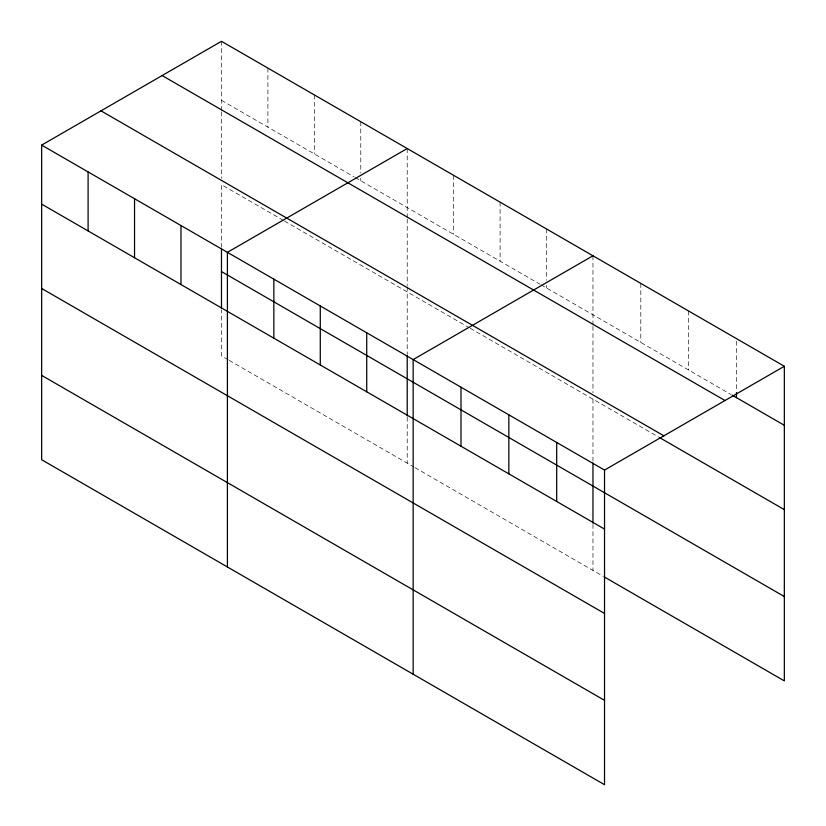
<?xml version="1.0" encoding="UTF-8"?>
<svg xmlns="http://www.w3.org/2000/svg" width="826" height="826" viewBox="0 0 826 826"><rect width="100%" height="100%" fill="white"/><g stroke="black" fill="none" stroke-linecap="round" stroke-linejoin="round"><path stroke-width="0.62" stroke-dasharray="4.13 3.1" d="M407.218 219.066L407.218 285.517M407.218 217.785L407.218 148.535M592.965 326.301L592.965 392.763M592.965 325.021L592.965 255.781M221.471 100.318L354.147 176.919M355.252 177.559L539.894 284.165M540.999 284.794L730.927 394.456M283.38 220.418L221.471 184.673L221.471 247.294M284.485 221.058L469.127 327.654M470.231 328.294L658.611 437.047M228.1 359.754L221.471 355.923L221.471 309.915M229.205 360.394L413.847 466.989M414.951 467.63L602.97 576.187M736.493 341.21L736.493 391.256M688.647 311.02L688.647 370.048M640.8 283.401L640.8 342.418M592.965 399.154L592.965 461.775M592.965 524.396L592.965 570.405M546.523 228.967L546.523 280.293M546.523 285.424L546.523 287.995M500.091 202.163L500.091 261.181M453.65 175.349L453.65 234.367M407.218 286.798L407.218 354.53M407.218 417.151L407.218 463.159M360.776 121.732L360.776 173.047M360.776 178.189L360.776 180.749M314.345 94.918L314.345 153.935M267.903 68.114L267.903 127.132M221.471 41.3L221.471 110.539M221.471 111.82L221.471 178.282"/><path stroke-width="1.24" d="M41.661 145.108L604.529 470.077L604.529 784.7L41.661 459.731L41.661 145.108L221.471 41.3L784.339 366.269L784.339 680.892L604.085 576.827M407.218 148.535L227.408 252.343L227.408 566.966M592.965 255.781L413.155 359.589L413.155 674.212M604.529 470.077L784.339 366.269M732.043 395.096L784.339 425.287M162.133 75.558L725.001 400.527M100.999 110.849L663.867 435.818M659.716 437.687L784.339 509.642M221.471 271.578L784.339 596.548M41.661 204.125L604.529 529.094M41.661 288.48L604.529 613.45M41.661 375.386L604.529 700.355M736.493 392.536L736.493 397.667M592.965 463.045L592.965 523.116M556.693 442.457L556.693 501.475M508.847 414.828L508.847 473.856M461.001 387.208L461.001 446.226M407.218 355.81L407.218 415.881M366.723 332.775L366.723 391.792M320.281 305.971L320.281 364.989M273.85 279.157L273.85 338.175M221.471 248.574L221.471 308.635M180.977 225.539L180.977 284.557M134.535 198.725L134.535 257.743M88.103 171.922L88.103 230.939"/></g></svg>
